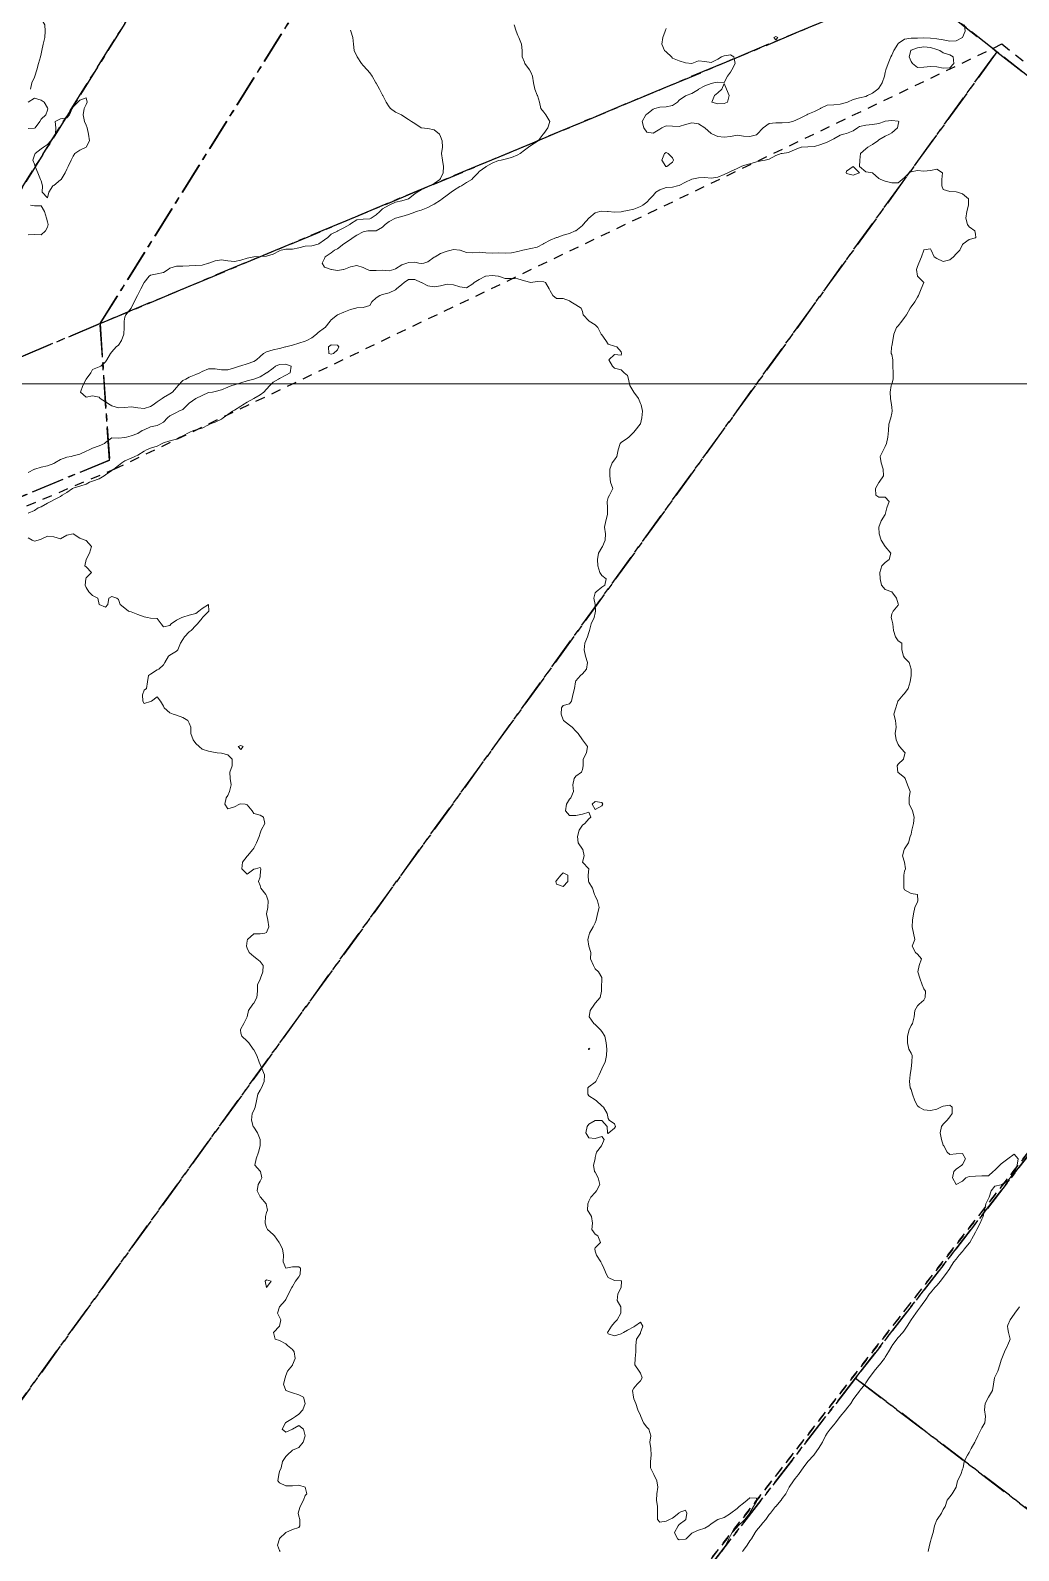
# Model space of a CAD drawing. Header units: centimetres. Extents: x 0 to 642158, y -847 to 649707.
# Drawn here: x 616067.4 to 616144.1, y 621096.8 to 621214.8 of the extents above; entities that cross this region are included whole.
import ezdxf

# ---------------------------------------------------------------- set-up
doc = ezdxf.new("R2010")
doc.units = ezdxf.units.CM
doc.header["$MEASUREMENT"] = 0
doc.linetypes.add('CENTERX2', pattern=[4, 2.5, -0.5, 0.5, -0.5])
doc.linetypes.add('JIS_02_0.7', pattern=[1.35, 0.75, -0.6])
for name, color, linetype, lineweight in [('MEV_grille', 254, 'Continuous', 9), ('WAL_parcellaire agricole', 7, 'JIS_02_0.7', 25), ('WAL_topographie 0.5', 253, 'Continuous', 20)]:
    doc.layers.add(name, color=color, linetype=linetype, lineweight=lineweight)
doc.layers.add('SPW_parcellaire cadastral', color=7, linetype='CENTERX2', lineweight=25, true_color=0xff0542)

# ---------------------------------------------------------------- blocks, each defined once
blk = doc.blocks.new('*U114')
at = {"layer": 'MEV_grille', "transparency": 33554687}
blk.add_lwpolyline([(-1338.46, 0), (1338.46, 0)], dxfattribs=at)
blk = doc.blocks.new('*U115')
at = {"layer": 'MEV_grille', "color": 0, "linetype": 'ByBlock', "lineweight": -2, "transparency": 16777216}
blk.add_blockref('*U114', (0, -1200), dxfattribs=at)

msp = doc.modelspace()

# ---------------------------------------------------------------- linework, layer by layer
at = {"layer": 'SPW_parcellaire cadastral'}
for points in [[(616213.59, 621253.32), (616201.22, 621237.36), (616206.42, 621233.46), (616204.71, 621231.18), (616202.58, 621228.34), (616203.87, 621227.37), (616206.4, 621225.48), (616194.3, 621209.55), (616191.31, 621211.82), (616173.26, 621188.99), (616142.41, 621213.16), (616135.77, 621218.36), (616138.33, 621219.48), (616150.54, 621224.86), (616181.45, 621238.49), (616183.32, 621239.28), (616198.96, 621262.98), (616213.59, 621253.32)], [(616099.64, 621234.9), (616072.83, 621192.06), (616055.65, 621184.83), (616074.76, 621215.36), (616090.73, 621240.86), (616091.55, 621240.36), (616099.64, 621234.9)], [(616041.69, 621237.44), (616074.76, 621215.36), (616055.65, 621184.83), (616021.89, 621207.19), (616041.69, 621237.44)], [(616135.77, 621218.36), (616072.83, 621192.06), (616099.64, 621234.9)], [(616035.5, 621166.11), (616047.35, 621170.86), (616052.89, 621172.89), (616073.56, 621181.47), (616072.83, 621192.06), (616135.77, 621218.36), (616142.41, 621213.16), (616060.99, 621100.59), (615994.47, 621148.69), (616035.5, 621166.11)], [(616173.26, 621188.99), (616185.26, 621179.66), (616179.7, 621172.24), (616170.48, 621160.22), (616164.05, 621152.12), (616157.91, 621144.33), (616131.44, 621110.21), (616071.3, 621032.52), (616031.54, 621061.05), (616060.99, 621100.59), (616142.41, 621213.16), (616173.26, 621188.99)], [(616052.89, 621172.89), (616043.8, 621178.83), (616055.65, 621184.83), (616072.83, 621192.06), (616073.56, 621181.47), (616052.89, 621172.89)], [(616131.44, 621110.21), (616157.91, 621144.33), (616228.71, 621089.19), (616203.86, 621055.11), (616131.44, 621110.21)], [(616031.54, 621061.05), (616071.3, 621032.52), (616131.44, 621110.21), (616203.86, 621055.11), (616144.73, 620974.53), (616080.2, 620885.53), (616077.16, 620887.87), (616061.83, 620900.38), (616015.82, 620937.44), (615969, 620975.45), (615975.67, 621007.18), (615976.31, 621011.06), (615979.34, 621025.79), (615982.81, 621040.63), (615983.01, 621041.57), (615985.55, 621053.65), (615985.91, 621055.31), (615989.28, 621069.96), (615990.63, 621076.48), (615992.09, 621082.87), (615993.25, 621088.61), (615997.42, 621085.79), (616031.54, 621061.05)]]:
    msp.add_lwpolyline(points, dxfattribs=at)
at = {"layer": 'WAL_parcellaire agricole'}
for points in [[(616185.18, 621179.79), (616158.05, 621144.69), (616071.36, 621033.53), (615996.86, 621085.77), (616011.19, 621105.69), (615971.52, 621133.77), (615978.81, 621140.74), (616073.97, 621180.78), (616142.8, 621213.76), (616185.18, 621179.79)], [(615993.69, 621087.77), (615996.86, 621085.77), (616071.36, 621033.53), (616158.05, 621144.69), (616223.15, 621092.3), (616150.53, 620998.96), (616089.78, 620911.09), (616081.78, 620901.78), (616076.08, 620902.28), (616069.98, 620895.38), (615970.47, 620972.87), (615993.69, 621087.77)]]:
    msp.add_lwpolyline(points, dxfattribs=at)
at = {"layer": 'WAL_topographie 0.5'}
for points in [[(616067.25, 621218.01), (616067.75, 621217.79), (616067.8, 621217.75), (616067.97, 621217.25), (616067.99, 621216.75), (616068.03, 621216.25), (616068.23, 621215.75), (616068.25, 621215.7), (616068.54, 621215.25), (616068.58, 621214.75), (616068.55, 621214.25), (616068.41, 621213.75), (616068.3, 621213.25), (616068.25, 621213), (616068.2, 621212.75), (616068.06, 621212.25), (616067.93, 621211.75), (616067.77, 621211.25), (616067.75, 621211.18), (616067.54, 621210.75), (616067.42, 621210.25)], [(616092.25, 621214.84), (616092.29, 621214.75), (616092.43, 621214.25), (616092.49, 621213.75), (616092.54, 621213.25), (616092.75, 621212.81), (616092.77, 621212.75), (616093.1, 621212.25), (616093.25, 621212.09), (616093.56, 621211.75), (616093.75, 621211.53), (616093.95, 621211.25), (616094.23, 621210.75), (616094.25, 621210.72), (616094.52, 621210.25), (616094.75, 621209.78), (616094.76, 621209.75), (616095.02, 621209.25), (616095.25, 621208.88), (616095.35, 621208.75), (616095.75, 621208.46), (616096.22, 621208.25), (616096.25, 621208.23), (616096.75, 621207.9), (616097, 621207.75), (616097.25, 621207.59), (616097.75, 621207.25), (616097.75, 621207.25), (616098.25, 621207.2), (616098.75, 621207.09), (616099.16, 621206.75), (616099.25, 621206.59), (616099.38, 621206.25), (616099.39, 621205.75), (616099.33, 621205.25), (616099.39, 621204.75), (616099.48, 621204.25), (616099.46, 621203.75), (616099.25, 621203.33), (616099.18, 621203.25), (616098.75, 621202.94), (616098.38, 621202.75), (616098.25, 621202.69), (616097.75, 621202.45), (616097.43, 621202.25), (616097.25, 621202.14), (616096.76, 621201.75), (616096.75, 621201.74), (616096.25, 621201.59), (616095.75, 621201.47), (616095.25, 621201.25), (616095.25, 621201.25), (616094.75, 621200.96), (616094.54, 621200.75), (616094.25, 621200.51), (616093.87, 621200.25), (616093.75, 621200.2), (616093.25, 621200.16), (616092.75, 621200.11), (616092.25, 621199.79), (616092.21, 621199.75), (616091.75, 621199.48), (616091.28, 621199.25), (616091.25, 621199.23), (616090.75, 621198.99), (616090.49, 621198.75), (616090.25, 621198.55), (616089.8, 621198.25), (616089.75, 621198.22), (616089.25, 621198.1), (616088.75, 621198.08), (616088.25, 621197.95), (616087.75, 621197.83), (616087.25, 621197.83), (616086.88, 621197.75), (616086.75, 621197.71), (616086.25, 621197.46), (616085.75, 621197.3), (616085.25, 621197.26), (616084.75, 621197.25), (616084.75, 621197.25), (616084.25, 621197.14), (616083.75, 621196.98), (616083.25, 621196.88), (616082.75, 621196.92), (616082.25, 621197.02), (616081.75, 621196.94), (616081.28, 621196.75), (616081.25, 621196.74), (616080.75, 621196.59), (616080.25, 621196.56), (616079.75, 621196.53), (616079.25, 621196.52), (616078.75, 621196.51), (616078.25, 621196.37), (616078.11, 621196.25), (616077.75, 621196.03), (616077.25, 621195.92), (616076.75, 621195.82), (616076.64, 621195.75), (616076.25, 621195.25), (616076.25, 621195.25), (616076, 621194.75), (616075.75, 621194.29), (616075.73, 621194.25), (616075.47, 621193.75), (616075.25, 621193.25), (616075.25, 621193.25), (616074.82, 621192.75), (616074.75, 621192.57), (616074.69, 621192.25), (616074.7, 621191.75), (616074.67, 621191.25), (616074.49, 621190.75), (616074.25, 621190.39), (616074.09, 621190.25), (616073.75, 621189.88), (616073.63, 621189.75), (616073.35, 621189.25), (616073.25, 621189.1), (616072.88, 621188.75), (616072.75, 621188.7), (616072.25, 621188.49), (616072.11, 621188.25), (616071.76, 621187.75), (616071.75, 621187.74), (616071.5, 621187.25), (616071.3, 621186.75), (616071.75, 621186.34), (616072.25, 621186.44), (616072.75, 621186.35), (616072.83, 621186.25), (616073.25, 621185.99), (616073.62, 621185.75), (616073.75, 621185.68), (616074.25, 621185.52), (616074.75, 621185.54), (616075.25, 621185.6), (616075.75, 621185.51), (616076.25, 621185.48), (616076.75, 621185.62), (616076.95, 621185.75), (616077.25, 621185.98), (616077.64, 621186.25), (616077.75, 621186.32), (616078.25, 621186.61), (616078.44, 621186.75), (616078.75, 621187.09), (616078.9, 621187.25), (616079.25, 621187.65), (616079.49, 621187.75), (616079.75, 621187.9), (616080.25, 621188.11), (616080.56, 621188.25), (616080.75, 621188.34), (616081.25, 621188.54), (616081.75, 621188.55), (616082.25, 621188.47), (616082.75, 621188.48), (616083.25, 621188.62), (616083.64, 621188.75), (616083.75, 621188.79), (616084.25, 621188.93), (616084.75, 621189.12), (616084.97, 621189.25), (616085.25, 621189.51), (616085.52, 621189.75), (616085.75, 621189.88), (616086.25, 621190.02), (616086.75, 621190.13), (616087.22, 621190.25), (616087.25, 621190.26), (616087.75, 621190.39), (616088.25, 621190.54), (616088.75, 621190.69), (616088.88, 621190.75), (616089.25, 621190.95), (616089.61, 621191.25), (616089.75, 621191.36), (616090.25, 621191.72), (616090.29, 621191.75), (616090.68, 621192.25), (616090.75, 621192.34), (616091.25, 621192.75), (616091.26, 621192.75), (616091.75, 621192.94), (616092.25, 621193.15), (616092.66, 621193.25), (616092.75, 621193.28), (616093.25, 621193.3), (616093.75, 621193.46), (616093.91, 621193.75), (616094.25, 621194.06), (616094.53, 621194.25), (616094.75, 621194.31), (616095.25, 621194.45), (616095.75, 621194.68), (616095.83, 621194.75), (616096.25, 621195.09), (616096.42, 621195.25), (616096.75, 621195.47), (616097.25, 621195.47), (616097.75, 621195.26), (616097.77, 621195.25), (616098.25, 621194.99), (616098.75, 621194.92), (616099.25, 621194.99), (616099.75, 621195.12), (616100.25, 621195.08), (616100.75, 621194.9), (616101.25, 621194.83), (616101.75, 621195.15), (616101.86, 621195.25), (616102.25, 621195.48), (616102.74, 621195.75), (616102.75, 621195.75), (616103.25, 621195.79), (616103.71, 621195.75), (616103.75, 621195.74), (616104.25, 621195.57), (616104.75, 621195.56), (616105.25, 621195.54), (616105.75, 621195.38), (616106.25, 621195.25), (616106.75, 621195.32), (616107.25, 621195.31), (616107.39, 621195.25), (616107.67, 621194.75), (616107.75, 621194.6), (616107.96, 621194.25), (616108.25, 621194), (616108.75, 621194.01), (616109.25, 621193.83), (616109.35, 621193.75), (616109.75, 621193.51), (616110.16, 621193.25), (616110.25, 621193), (616110.3, 621192.75), (616110.75, 621192.27), (616110.78, 621192.25), (616111.25, 621191.97), (616111.45, 621191.75), (616111.71, 621191.25), (616111.75, 621191.18), (616112.08, 621190.75), (616112.25, 621190.45), (616112.75, 621190.32), (616112.92, 621190.25), (616113.25, 621189.88), (616113.29, 621189.75), (616113.25, 621189.62), (616112.75, 621189.65), (616112.31, 621189.25), (616112.58, 621188.75), (616112.75, 621188.59), (616113.25, 621188.48), (616113.5, 621188.25), (616113.75, 621188.02), (616113.82, 621187.75), (616113.94, 621187.25), (616114.25, 621186.75), (616114.25, 621186.75), (616114.59, 621186.25), (616114.75, 621185.85), (616114.8, 621185.75), (616114.92, 621185.25), (616114.86, 621184.75), (616114.75, 621184.29), (616114.73, 621184.25), (616114.34, 621183.75), (616114.25, 621183.64), (616113.85, 621183.25), (616113.75, 621183.18), (616113.25, 621182.83), (616113.18, 621182.75), (616113.02, 621182.25), (616112.91, 621181.75), (616112.75, 621181.48), (616112.57, 621181.25), (616112.39, 621180.75), (616112.38, 621180.25), (616112.44, 621179.75), (616112.62, 621179.25), (616112.34, 621178.75), (616112.25, 621178.57), (616112.17, 621178.25), (616112.19, 621177.75), (616112.19, 621177.25), (616112.08, 621176.75), (616111.96, 621176.25), (616112.04, 621175.75), (616112.02, 621175.25), (616111.8, 621174.75), (616111.75, 621174.67), (616111.51, 621174.25), (616111.43, 621173.75), (616111.45, 621173.25), (616111.61, 621172.75), (616111.75, 621172.52), (616112.1, 621172.25), (616112, 621171.75), (616111.75, 621171.6), (616111.31, 621171.25), (616111.25, 621171.17), (616111.13, 621170.75), (616111.25, 621170.25), (616111.25, 621170.25), (616111.27, 621169.75), (616111.25, 621169.62), (616111.17, 621169.25), (616110.92, 621168.75), (616110.81, 621168.25), (616110.75, 621168.08), (616110.64, 621167.75), (616110.44, 621167.25), (616110.4, 621166.75), (616110.5, 621166.25), (616110.64, 621165.75), (616110.56, 621165.25), (616110.25, 621164.89), (616110.1, 621164.75), (616109.75, 621164.34), (616109.71, 621164.25), (616109.64, 621163.75), (616109.52, 621163.25), (616109.4, 621162.75), (616109.25, 621162.54), (616108.75, 621162.42), (616108.63, 621162.25), (616108.59, 621161.75), (616108.75, 621161.3), (616108.78, 621161.25), (616109.25, 621160.89), (616109.45, 621160.75), (616109.75, 621160.43), (616109.91, 621160.25), (616110.25, 621159.75), (616110.25, 621159.75), (616110.64, 621159.25), (616110.58, 621158.75), (616110.32, 621158.25), (616110.31, 621157.75), (616110.25, 621157.45), (616110.17, 621157.25), (616109.75, 621156.94), (616109.6, 621156.75), (616109.5, 621156.25), (616109.55, 621155.75), (616109.34, 621155.25), (616109.25, 621155.14), (616109.01, 621154.75), (616108.94, 621154.25), (616109.25, 621153.87), (616109.75, 621153.87), (616110.25, 621153.99), (616110.75, 621154.15), (616110.9, 621153.75), (616110.75, 621153.62), (616110.44, 621153.25), (616110.25, 621153.13), (616109.99, 621152.75), (616109.87, 621152.25), (616109.93, 621151.75), (616110.25, 621151.27), (616110.29, 621151.25), (616110.4, 621150.75), (616110.25, 621150.25), (616110.75, 621149.75), (616110.75, 621149.75), (616110.75, 621149.75), (616110.69, 621149.25), (616110.73, 621148.75), (616110.75, 621148.71), (616111.03, 621148.25), (616111.2, 621147.75), (616111.25, 621147.65), (616111.42, 621147.25), (616111.54, 621146.75), (616111.42, 621146.25), (616111.32, 621145.75), (616111.25, 621145.54), (616111.09, 621145.25), (616110.79, 621144.75), (616110.75, 621144.55), (616110.67, 621144.25), (616110.75, 621143.75), (616110.75, 621143.75), (616110.9, 621143.25), (616110.88, 621142.75), (616111.11, 621142.25), (616111.25, 621141.99), (616111.51, 621141.75), (616111.75, 621141.31), (616111.77, 621141.25), (616111.75, 621141), (616111.73, 621140.75), (616111.73, 621140.25), (616111.63, 621139.75), (616111.25, 621139.31), (616111.2, 621139.25), (616110.84, 621138.75), (616110.77, 621138.25), (616111.14, 621137.75), (616111.25, 621137.66), (616111.66, 621137.25), (616111.75, 621137.13), (616112, 621136.75), (616112.09, 621136.25), (616112.14, 621135.75), (616112.12, 621135.25), (616112.02, 621134.75), (616111.77, 621134.25), (616111.75, 621134.22), (616111.56, 621133.75), (616111.29, 621133.25), (616111.25, 621133.19), (616110.75, 621132.83), (616110.68, 621132.75), (616110.67, 621132.25), (616110.75, 621132.12), (616111.25, 621131.82), (616111.34, 621131.75), (616111.75, 621131.36), (616111.89, 621131.25), (616112.16, 621130.75), (616112.25, 621130.38), (616112.32, 621130.25), (616112.75, 621129.95), (616112.81, 621129.75), (616112.75, 621129.61), (616112.3, 621129.25), (616112.25, 621129.21), (616112.2, 621129.25), (616112.18, 621129.75), (616111.75, 621130.22), (616111.25, 621130.21), (616110.75, 621129.93), (616110.63, 621129.75), (616110.52, 621129.25), (616110.75, 621128.86), (616111.25, 621128.82), (616111.75, 621128.96), (616111.93, 621128.75), (616111.75, 621128.31), (616111.72, 621128.25), (616111.35, 621127.75), (616111.25, 621127.33), (616111.23, 621127.25), (616111.11, 621126.75), (616111.2, 621126.25), (616111.25, 621126.2), (616111.47, 621125.75), (616111.59, 621125.25), (616111.35, 621124.75), (616111.25, 621124.63), (616110.91, 621124.25), (616110.75, 621123.95), (616110.67, 621123.75), (616110.65, 621123.25), (616110.75, 621123.1), (616110.95, 621122.75), (616111.04, 621122.25), (616110.99, 621121.75), (616111.25, 621121.38), (616111.44, 621121.25), (616111.66, 621120.75), (616111.25, 621120.32), (616111.21, 621120.25), (616111.25, 621120.08), (616111.34, 621119.75), (616111.68, 621119.25), (616111.75, 621119.09), (616111.91, 621118.75), (616112.12, 621118.25), (616112.25, 621118.04), (616112.75, 621117.8), (616113.25, 621117.78), (616113.28, 621117.75), (616113.25, 621117.25), (616113.25, 621117.25), (616113.01, 621116.75), (616112.96, 621116.25), (616113.23, 621115.75), (616113.23, 621115.25), (616112.94, 621114.75), (616112.75, 621114.54), (616112.51, 621114.25), (616112.25, 621113.83), (616112.2, 621113.75), (616112.25, 621113.65), (616112.75, 621113.49), (616113.25, 621113.66), (616113.45, 621113.75), (616113.75, 621113.95), (616114.25, 621114.21), (616114.32, 621114.25), (616114.75, 621114.55), (616114.95, 621114.25), (616114.77, 621113.75), (616114.75, 621113.71), (616114.45, 621113.25), (616114.39, 621112.75), (616114.4, 621112.25), (616114.35, 621111.75), (616114.31, 621111.25), (616114.66, 621110.75), (616114.75, 621110.6), (616114.88, 621110.25), (616114.75, 621110.02), (616114.51, 621109.75), (616114.25, 621109.45), (616114.13, 621109.25), (616114.22, 621108.75), (616114.25, 621108.62), (616114.4, 621108.25), (616114.55, 621107.75), (616114.75, 621107.32), (616114.79, 621107.25), (616114.98, 621106.75), (616115.25, 621106.42), (616115.4, 621106.25), (616115.55, 621105.75), (616115.49, 621105.25), (616115.55, 621104.75), (616115.59, 621104.25), (616115.53, 621103.75), (616115.54, 621103.25), (616115.75, 621102.85), (616115.8, 621102.75), (616116.02, 621102.25), (616116.09, 621101.75), (616116.02, 621101.25), (616116, 621100.75), (616116.08, 621100.25), (616116.08, 621099.75), (616116.07, 621099.25), (616116.25, 621099.03), (616116.75, 621099.12), (616117, 621099.25), (616117.25, 621099.34), (616117.73, 621099.75), (616117.75, 621099.78), (616118.25, 621099.97), (616118.36, 621099.75), (616118.28, 621099.25), (616118.25, 621099.21), (616117.75, 621098.85), (616117.69, 621098.75), (616117.39, 621098.25), (616117.62, 621097.75), (616117.75, 621097.68), (616118.25, 621097.71), (616118.29, 621097.75), (616118.75, 621098.18), (616118.85, 621098.25), (616119.25, 621098.41), (616119.75, 621098.58), (616120.06, 621098.75), (616120.25, 621098.9), (616120.75, 621099.25), (616120.75, 621099.25), (616121.25, 621099.4), (616121.75, 621099.72), (616121.77, 621099.75), (616122.25, 621100.11), (616122.42, 621100.25), (616122.75, 621100.51), (616123.03, 621100.75), (616123.25, 621100.93), (616123.75, 621100.91), (616123.79, 621100.75), (616123.75, 621100.65), (616123.52, 621100.25), (616123.25, 621099.76), (616123.24, 621099.75), (616122.84, 621099.25), (616122.75, 621099.13), (616122.34, 621098.75), (616122.25, 621098.66), (616121.86, 621098.25), (616121.75, 621098), (616121.62, 621097.75), (616121.38, 621097.25), (616121.25, 621097.03), (616121.06, 621096.75)], [(616104.95, 621215.25), (616105.12, 621214.75), (616105.25, 621214.43), (616105.32, 621214.25), (616105.52, 621213.75), (616105.58, 621213.25), (616105.58, 621212.75), (616105.75, 621212.34), (616105.78, 621212.25), (616106.15, 621211.75), (616106.25, 621211.58), (616106.39, 621211.25), (616106.46, 621210.75), (616106.57, 621210.25), (616106.75, 621209.79), (616106.77, 621209.75), (616106.92, 621209.25), (616107.03, 621208.75), (616107.25, 621208.47), (616107.41, 621208.25), (616107.73, 621207.75), (616107.56, 621207.25), (616107.25, 621206.82), (616107.21, 621206.75), (616106.82, 621206.25), (616106.75, 621206.19), (616106.25, 621205.87), (616106.08, 621205.75), (616105.75, 621205.53), (616105.42, 621205.25), (616105.25, 621205.16), (616104.75, 621204.96), (616104.25, 621204.83), (616103.94, 621204.75), (616103.75, 621204.71), (616103.25, 621204.52), (616102.79, 621204.25), (616102.75, 621204.23), (616102.25, 621203.85), (616102.16, 621203.75), (616101.75, 621203.34), (616101.67, 621203.25), (616101.25, 621203), (616100.86, 621202.75), (616100.75, 621202.69), (616100.25, 621202.4), (616100.06, 621202.25), (616099.75, 621202.03), (616099.37, 621201.75), (616099.25, 621201.65), (616098.75, 621201.32), (616098.6, 621201.25), (616098.25, 621201.06), (616097.75, 621200.87), (616097.36, 621200.75), (616097.25, 621200.71), (616096.75, 621200.52), (616096.25, 621200.37), (616095.76, 621200.25), (616095.75, 621200.25), (616095.25, 621199.99), (616094.95, 621199.75), (616094.75, 621199.54), (616094.25, 621199.27), (616093.75, 621199.27), (616093.61, 621199.25), (616093.25, 621199.17), (616092.75, 621198.91), (616092.46, 621198.75), (616092.25, 621198.59), (616091.75, 621198.26), (616091.74, 621198.25), (616091.25, 621197.87), (616091.03, 621197.75), (616090.75, 621197.56), (616090.3, 621197.25), (616090.25, 621197.11), (616090.05, 621196.75), (616090.25, 621196.45), (616090.75, 621196.25), (616090.78, 621196.25), (616091.25, 621196.17), (616091.72, 621196.25), (616091.75, 621196.25), (616092.25, 621196.46), (616092.75, 621196.57), (616093.25, 621196.4), (616093.56, 621196.25), (616093.75, 621196.18), (616094.25, 621196.18), (616094.75, 621196.2), (616095.25, 621196.16), (616095.62, 621196.25), (616095.75, 621196.3), (616096.25, 621196.62), (616096.64, 621196.75), (616096.75, 621196.8), (616097.25, 621196.82), (616097.55, 621196.75), (616097.75, 621196.72), (616097.94, 621196.75), (616098.25, 621196.86), (616098.75, 621197.21), (616098.82, 621197.25), (616099.25, 621197.51), (616099.75, 621197.67), (616100.07, 621197.75), (616100.25, 621197.8), (616100.75, 621197.75), (616100.76, 621197.75), (616101.25, 621197.57), (616101.75, 621197.54), (616102.25, 621197.6), (616102.75, 621197.55), (616103.25, 621197.52), (616103.75, 621197.56), (616104.25, 621197.53), (616104.75, 621197.54), (616105.25, 621197.65), (616105.64, 621197.75), (616105.75, 621197.78), (616106.25, 621197.88), (616106.75, 621198), (616107.23, 621198.25), (616107.25, 621198.27), (616107.75, 621198.53), (616108.25, 621198.74), (616108.28, 621198.75), (616108.75, 621198.92), (616109.25, 621199.06), (616109.7, 621199.25), (616109.75, 621199.27), (616110.25, 621199.68), (616110.31, 621199.75), (616110.75, 621200.24), (616110.76, 621200.25), (616111.25, 621200.65), (616111.59, 621200.75), (616111.75, 621200.79), (616112.21, 621200.75), (616112.25, 621200.75), (616112.75, 621200.7), (616113.25, 621200.73), (616113.33, 621200.75), (616113.75, 621200.83), (616114.25, 621200.95), (616114.75, 621201.14), (616114.94, 621201.25), (616115.25, 621201.49), (616115.49, 621201.75), (616115.75, 621202.01), (616115.95, 621202.25), (616116.25, 621202.45), (616116.75, 621202.62), (616117.25, 621202.64), (616117.64, 621202.75), (616117.75, 621202.78), (616118.25, 621203.04), (616118.69, 621203.25), (616118.75, 621203.27), (616119.25, 621203.38), (616119.75, 621203.4), (616120.25, 621203.34), (616120.75, 621203.42), (616121.25, 621203.62), (616121.54, 621203.75), (616121.75, 621203.85), (616122.25, 621204.09), (616122.58, 621204.25), (616122.75, 621204.32), (616123.25, 621204.47), (616123.75, 621204.62), (616124.25, 621204.71), (616124.42, 621204.75), (616124.75, 621204.82), (616125.25, 621205.1), (616125.68, 621205.25), (616125.75, 621205.27), (616126.25, 621205.34), (616126.75, 621205.56), (616127.21, 621205.75), (616127.25, 621205.76), (616127.75, 621205.79), (616128.25, 621205.81), (616128.75, 621205.95), (616129.25, 621206.15), (616129.45, 621206.25), (616129.75, 621206.39), (616130.25, 621206.67), (616130.51, 621206.75), (616130.75, 621206.8), (616131.25, 621207.01), (616131.58, 621207.25), (616131.75, 621207.35), (616132.25, 621207.47), (616132.75, 621207.5), (616133.25, 621207.59), (616133.68, 621207.75), (616133.75, 621207.77), (616134.25, 621207.81), (616134.75, 621207.77), (616134.8, 621207.75), (616134.75, 621207.5), (616134.69, 621207.25), (616134.25, 621206.86), (616134.07, 621206.75), (616133.75, 621206.6), (616133.25, 621206.32), (616133.16, 621206.25), (616132.75, 621205.95), (616132.4, 621205.75), (616132.25, 621205.61), (616131.82, 621205.25), (616131.78, 621204.75), (616131.75, 621204.25), (616132.25, 621203.83), (616132.75, 621203.75), (616132.75, 621203.75), (616133.25, 621203.33), (616133.4, 621203.25), (616133.75, 621203.1), (616134.25, 621202.98), (616134.75, 621202.98), (616135.07, 621203.25), (616135.25, 621203.4), (616135.61, 621203.75), (616135.75, 621203.84), (616136.25, 621203.94), (616136.75, 621203.89), (616137.25, 621203.94), (616137.75, 621204.05), (616138.18, 621203.75), (616138.13, 621203.25), (616138.14, 621202.75), (616138.25, 621202.46), (616138.75, 621202.3), (616139.25, 621202.28), (616139.36, 621202.25), (616139.75, 621202.13), (616140.21, 621201.75), (616140.21, 621201.25), (616140.07, 621200.75), (616139.99, 621200.25), (616140.12, 621199.75), (616140.25, 621199.57), (616140.7, 621199.25), (616140.75, 621199), (616140.77, 621198.75), (616140.75, 621198.72), (616140.25, 621198.59), (616139.79, 621198.25), (616139.75, 621198.2), (616139.53, 621197.75), (616139.25, 621197.48), (616139.05, 621197.25), (616138.75, 621197), (616138.25, 621196.88), (616137.75, 621197.11), (616137.54, 621197.25), (616137.32, 621197.75), (616137.25, 621197.85), (616136.75, 621197.79), (616136.73, 621197.75), (616136.56, 621197.25), (616136.34, 621196.75), (616136.25, 621196.5), (616136.16, 621196.25), (616136.25, 621195.75), (616136.25, 621195.75), (616136.75, 621195.25), (616136.75, 621195.25), (616136.75, 621195.25), (616136.54, 621194.75), (616136.33, 621194.25), (616136.25, 621194.12), (616136.03, 621193.75), (616135.75, 621193.37), (616135.68, 621193.25), (616135.39, 621192.75), (616135.25, 621192.52), (616135.04, 621192.25), (616134.75, 621191.88), (616134.63, 621191.75), (616134.41, 621191.25), (616134.34, 621190.75), (616134.25, 621190.31), (616134.23, 621190.25), (616134.21, 621189.75), (616134.25, 621189.65), (616134.33, 621189.25), (616134.33, 621188.75), (616134.37, 621188.25), (616134.35, 621187.75), (616134.25, 621187.36), (616134.21, 621187.25), (616134.12, 621186.75), (616134.16, 621186.25), (616134.23, 621185.75), (616134.25, 621185.58), (616134.27, 621185.25), (616134.25, 621185.11), (616134.17, 621184.75), (616134.03, 621184.25), (616134, 621183.75), (616133.95, 621183.25), (616133.84, 621182.75), (616133.75, 621182.52), (616133.62, 621182.25), (616133.34, 621181.75), (616133.44, 621181.25), (616133.58, 621180.75), (616133.62, 621180.25), (616133.28, 621179.75), (616133.25, 621179.72), (616132.99, 621179.25), (616133.02, 621178.75), (616133.25, 621178.58), (616133.75, 621178.6), (616134.04, 621178.25), (616133.87, 621177.75), (616133.75, 621177.25), (616133.75, 621177.25), (616133.42, 621176.75), (616133.25, 621176.25), (616133.28, 621175.75), (616133.44, 621175.25), (616133.75, 621174.75), (616133.75, 621174.75), (616134.17, 621174.25), (616134.06, 621173.75), (616133.75, 621173.53), (616133.47, 621173.25), (616133.33, 621172.75), (616133.34, 621172.25), (616133.45, 621171.75), (616133.75, 621171.41), (616134.25, 621171.25), (616134.25, 621171.25), (616134.61, 621170.75), (616134.75, 621170.31), (616134.77, 621170.25), (616134.75, 621170.21), (616134.37, 621169.75), (616134.25, 621169.53), (616134.2, 621169.25), (616134.25, 621169.08), (616134.33, 621168.75), (616134.39, 621168.25), (616134.53, 621167.75), (616134.75, 621167.44), (616135.03, 621167.25), (616135.02, 621166.75), (616135.17, 621166.25), (616135.25, 621166.12), (616135.59, 621165.75), (616135.75, 621165.25), (616135.75, 621165.25), (616135.75, 621164.75), (616135.75, 621164.75), (616135.69, 621164.25), (616135.52, 621163.75), (616135.25, 621163.35), (616135.13, 621163.25), (616134.75, 621162.78), (616134.73, 621162.75), (616134.57, 621162.25), (616134.41, 621161.75), (616134.53, 621161.25), (616134.59, 621160.75), (616134.51, 621160.25), (616134.58, 621159.75), (616134.75, 621159.4), (616134.85, 621159.25), (616135.25, 621158.79), (616135.28, 621158.75), (616135.25, 621158.58), (616135.17, 621158.25), (616134.75, 621157.87), (616134.67, 621157.75), (616134.72, 621157.25), (616134.75, 621157.22), (616135.25, 621156.83), (616135.28, 621156.75), (616135.47, 621156.25), (616135.67, 621155.75), (616135.6, 621155.25), (616135.61, 621154.75), (616135.75, 621154.48), (616135.86, 621154.25), (616135.99, 621153.75), (616135.95, 621153.25), (616135.82, 621152.75), (616135.75, 621152.44), (616135.68, 621152.25), (616135.56, 621151.75), (616135.25, 621151.3), (616135.22, 621151.25), (616135.09, 621150.75), (616135.25, 621150.25), (616135.25, 621150.25), (616135.31, 621149.75), (616135.25, 621149.55), (616135.2, 621149.25), (616135.19, 621148.75), (616135.2, 621148.25), (616135.25, 621148.11), (616135.75, 621147.83), (616136.25, 621147.75), (616136.25, 621147.75), (616136.28, 621147.25), (616136.25, 621147.18), (616136.05, 621146.75), (616135.93, 621146.25), (616135.87, 621145.75), (616135.83, 621145.25), (616135.95, 621144.75), (616136.03, 621144.25), (616135.83, 621143.75), (616136.08, 621143.25), (616136.25, 621143.12), (616136.55, 621142.75), (616136.38, 621142.25), (616136.27, 621141.75), (616136.43, 621141.25), (616136.61, 621140.75), (616136.75, 621140.44), (616136.86, 621140.25), (616136.85, 621139.75), (616136.75, 621139.56), (616136.37, 621139.25), (616136.25, 621139.1), (616136.03, 621138.75), (616136, 621138.25), (616135.85, 621137.75), (616135.75, 621137.59), (616135.59, 621137.25), (616135.48, 621136.75), (616135.46, 621136.25), (616135.57, 621135.75), (616135.75, 621135.45), (616135.83, 621135.25), (616135.8, 621134.75), (616135.75, 621134.25), (616135.75, 621134.25), (616135.69, 621133.75), (616135.62, 621133.25), (616135.69, 621132.75), (616135.75, 621132.61), (616135.87, 621132.25), (616136.04, 621131.75), (616136.25, 621131.35), (616136.38, 621131.25), (616136.75, 621131.05), (616137.25, 621130.98), (616137.75, 621131.08), (616138.07, 621131.25), (616138.25, 621131.33), (616138.75, 621131.39), (616138.94, 621131.25), (616138.94, 621130.75), (616138.75, 621130.5), (616138.55, 621130.25), (616138.25, 621129.92), (616138.12, 621129.75), (616138.01, 621129.25), (616138.12, 621128.75), (616138.25, 621128.31), (616138.28, 621128.25), (616138.54, 621127.75), (616138.75, 621127.57), (616139.25, 621127.62), (616139.75, 621127.65), (616139.96, 621127.25), (616139.75, 621126.81), (616139.69, 621126.75), (616139.25, 621126.44), (616139.06, 621126.25), (616138.96, 621125.75), (616139.25, 621125.25), (616139.75, 621125.5), (616140, 621125.75), (616140.25, 621125.86), (616140.75, 621125.89), (616141.25, 621125.91), (616141.75, 621125.91), (616142.13, 621126.25), (616142.25, 621126.36), (616142.64, 621126.75), (616142.75, 621126.85), (616143.25, 621127.25), (616143.25, 621127.25), (616143.75, 621127.61), (616144.06, 621127.25), (616143.98, 621126.75), (616143.79, 621126.25), (616143.75, 621126.19), (616143.43, 621125.75), (616143.25, 621125.54), (616142.8, 621125.25), (616142.75, 621125.21), (616142.25, 621125.12), (616141.96, 621124.75), (616141.8, 621124.25), (616141.75, 621124.16), (616141.55, 621123.75), (616141.44, 621123.25), (616141.33, 621122.75), (616141.25, 621122.55), (616141.12, 621122.25), (616140.86, 621121.75), (616140.75, 621121.55), (616140.58, 621121.25), (616140.3, 621120.75), (616140.25, 621120.68), (616139.9, 621120.25), (616139.75, 621120.04), (616139.48, 621119.75), (616139.25, 621119.46), (616139.06, 621119.25), (616138.76, 621118.75), (616138.75, 621118.73), (616138.41, 621118.25), (616138.25, 621118.02), (616138.03, 621117.75), (616137.75, 621117.41), (616137.6, 621117.25), (616137.25, 621116.83), (616137.18, 621116.75), (616136.83, 621116.25), (616136.75, 621116.12), (616136.47, 621115.75), (616136.25, 621115.44), (616136.11, 621115.25), (616135.75, 621114.75), (616135.75, 621114.75), (616135.44, 621114.25), (616135.25, 621113.95), (616135.1, 621113.75), (616134.75, 621113.36), (616134.65, 621113.25), (616134.28, 621112.75), (616134.25, 621112.7), (616133.99, 621112.25), (616133.75, 621111.85), (616133.69, 621111.75), (616133.29, 621111.25), (616133.25, 621111.2), (616132.89, 621110.75), (616132.75, 621110.57), (616132.51, 621110.25), (616132.25, 621109.86), (616132.18, 621109.75), (616131.78, 621109.25), (616131.75, 621109.21), (616131.39, 621108.75), (616131.25, 621108.55), (616131.07, 621108.25), (616130.75, 621107.84), (616130.68, 621107.75), (616130.25, 621107.25), (616130.25, 621107.24), (616129.88, 621106.75), (616129.75, 621106.59), (616129.48, 621106.25), (616129.25, 621105.94), (616129.12, 621105.75), (616128.88, 621105.25), (616128.75, 621105.05), (616128.58, 621104.75), (616128.25, 621104.31), (616128.2, 621104.25), (616127.75, 621103.75), (616127.75, 621103.75), (616127.39, 621103.25), (616127.25, 621103.07), (616127.02, 621102.75), (616126.75, 621102.43), (616126.62, 621102.25), (616126.3, 621101.75), (616126.25, 621101.66), (616126.03, 621101.25), (616125.75, 621100.87), (616125.66, 621100.75), (616125.25, 621100.26), (616125.24, 621100.25), (616124.85, 621099.75), (616124.75, 621099.64), (616124.47, 621099.25), (616124.25, 621098.98), (616124.07, 621098.75), (616123.75, 621098.38), (616123.66, 621098.25), (616123.36, 621097.75), (616123.25, 621097.59), (616123.04, 621097.25), (616122.75, 621096.87), (616122.68, 621096.75)], [(616116.75, 621214.95), (616116.66, 621214.75), (616116.48, 621214.25), (616116.4, 621213.75), (616116.63, 621213.25), (616116.75, 621213.14), (616117.17, 621212.75), (616117.25, 621212.66), (616117.75, 621212.44), (616118.25, 621212.29), (616118.75, 621212.25), (616119.25, 621212.45), (616119.75, 621212.4), (616120.25, 621212.33), (616120.75, 621212.57), (616121.03, 621212.75), (616121.25, 621212.84), (616121.75, 621212.92), (616121.99, 621212.75), (616122.1, 621212.25), (616121.84, 621211.75), (616121.75, 621211.56), (616121.52, 621211.25), (616121.25, 621210.77), (616120.75, 621210.8), (616120.44, 621210.75), (616120.25, 621210.7), (616119.75, 621210.5), (616119.27, 621210.25), (616119.25, 621210.23), (616118.75, 621209.92), (616118.3, 621209.75), (616118.25, 621209.74), (616117.75, 621209.39), (616117.62, 621209.25), (616117.25, 621208.98), (616116.75, 621208.88), (616116.25, 621208.86), (616115.87, 621208.75), (616115.75, 621208.7), (616115.25, 621208.31), (616115.17, 621208.25), (616114.88, 621207.75), (616115.02, 621207.25), (616115.25, 621206.92), (616115.75, 621206.85), (616116.25, 621207.16), (616116.4, 621207.25), (616116.75, 621207.41), (616117.25, 621207.39), (616117.75, 621207.35), (616118.25, 621207.51), (616118.75, 621207.65), (616119.25, 621207.56), (616119.74, 621207.25), (616119.75, 621207.24), (616120.25, 621206.81), (616120.34, 621206.75), (616120.75, 621206.57), (616121.25, 621206.53), (616121.75, 621206.58), (616122.25, 621206.67), (616122.75, 621206.61), (616123.25, 621206.58), (616123.75, 621206.72), (616123.81, 621206.75), (616124.25, 621207.22), (616124.28, 621207.25), (616124.75, 621207.58), (616125.25, 621207.65), (616125.75, 621207.63), (616126.25, 621207.66), (616126.54, 621207.75), (616126.75, 621207.81), (616127.25, 621208.06), (616127.65, 621208.25), (616127.75, 621208.3), (616128.25, 621208.53), (616128.71, 621208.75), (616128.75, 621208.78), (616129.25, 621209), (616129.75, 621209.04), (616130.25, 621209.09), (616130.75, 621209.23), (616130.81, 621209.25), (616131.25, 621209.44), (616131.75, 621209.57), (616132.25, 621209.69), (616132.38, 621209.75), (616132.75, 621209.93), (616133.17, 621210.25), (616133.25, 621210.34), (616133.5, 621210.75), (616133.68, 621211.25), (616133.75, 621211.54), (616133.8, 621211.75), (616133.96, 621212.25), (616134.18, 621212.75), (616134.25, 621212.89), (616134.4, 621213.25), (616134.71, 621213.75), (616134.75, 621213.8), (616135.25, 621214.13), (616135.75, 621214.2), (616136.25, 621214.21), (616136.75, 621214.23), (616137.25, 621214.22), (616137.75, 621214.17), (616138.25, 621214.07), (616138.75, 621213.99), (616139.25, 621214.01), (616139.73, 621214.25), (616139.75, 621214.27), (616139.94, 621214.75), (616139.9, 621215.25)], [(616125.4, 621214.25), (616125.25, 621214.08), (616125.09, 621214.25), (616125.25, 621214.34), (616125.4, 621214.25)], [(616139.07, 621212.25), (616138.75, 621211.91), (616138.25, 621211.89), (616137.75, 621211.98), (616137.25, 621212.02), (616136.75, 621211.97), (616136.25, 621211.93), (616135.87, 621212.25), (616135.75, 621212.4), (616135.61, 621212.75), (616135.72, 621213.25), (616135.75, 621213.27), (616136.25, 621213.46), (616136.75, 621213.53), (616137.25, 621213.49), (616137.75, 621213.33), (616137.97, 621213.25), (616138.25, 621213.08), (616138.75, 621212.91), (616139.02, 621212.75), (616139.07, 621212.25)], [(616121.52, 621209.25), (616121.25, 621209.14), (616120.75, 621209.11), (616120.3, 621209.25), (616120.5, 621209.75), (616120.75, 621209.97), (616121.08, 621210.25), (616121.25, 621210.69), (616121.42, 621210.25), (616121.63, 621209.75), (616121.52, 621209.25)], [(616067.25, 621209.25), (616067.75, 621209.55), (616068.25, 621209.39), (616068.48, 621209.25), (616068.75, 621208.81), (616068.77, 621208.75), (616068.75, 621208.62), (616068.63, 621208.25), (616068.25, 621207.92), (616068.16, 621207.75), (616067.79, 621207.25), (616067.75, 621207.22), (616067.25, 621207.19)], [(616068.86, 621202.25), (616068.75, 621201.81), (616068.35, 621202.25), (616068.36, 621202.75), (616068.25, 621203.15), (616068.22, 621203.25), (616068, 621203.75), (616067.79, 621204.25), (616067.75, 621204.42), (616067.62, 621204.75), (616067.75, 621205.12), (616067.79, 621205.25), (616068.25, 621205.61), (616068.45, 621205.75), (616068.75, 621205.97), (616069.01, 621206.25), (616069.25, 621206.57), (616069.36, 621206.75), (616069.39, 621207.25), (616069.34, 621207.75), (616069.75, 621207.94), (616070.25, 621208.03), (616070.45, 621208.25), (616070.66, 621208.75), (616070.75, 621208.89), (616071.1, 621209.25), (616071.25, 621209.41), (616071.75, 621209.58), (616071.83, 621209.25), (616071.75, 621209.07), (616071.6, 621208.75), (616071.52, 621208.25), (616071.63, 621207.75), (616071.75, 621207.47), (616071.82, 621207.25), (616071.94, 621206.75), (616072, 621206.25), (616071.75, 621205.75), (616071.75, 621205.75), (616071.25, 621205.53), (616070.87, 621205.25), (616070.75, 621205.05), (616070.59, 621204.75), (616070.35, 621204.25), (616070.25, 621204.04), (616070.13, 621203.75), (616069.8, 621203.25), (616069.75, 621203.21), (616069.25, 621202.78), (616069.17, 621202.75), (616068.86, 621202.25)], [(616116.75, 621204.24), (616116.8, 621204.25), (616117.25, 621204.58), (616117.33, 621204.75), (616117.25, 621204.92), (616116.91, 621205.25), (616116.75, 621205.35), (616116.62, 621205.25), (616116.41, 621204.75), (616116.72, 621204.25), (616116.75, 621204.24)], [(616131.25, 621203.58), (616131.75, 621203.75), (616131.25, 621204.25), (616130.75, 621203.88), (616130.72, 621203.75), (616130.75, 621203.7), (616131.25, 621203.58)], [(616067.42, 621201.25), (616067.75, 621201.19), (616068.25, 621201.21), (616068.53, 621200.75), (616068.68, 621200.25), (616068.75, 621199.96), (616068.8, 621199.75), (616068.75, 621199.55), (616068.6, 621199.25), (616068.25, 621198.94), (616067.75, 621198.98), (616067.25, 621198.96)], [(616090.94, 621189.75), (616090.75, 621189.68), (616090.58, 621189.75), (616090.56, 621190.25), (616090.75, 621190.4), (616091.25, 621190.38), (616091.35, 621190.25), (616091.25, 621190.02), (616090.94, 621189.75)], [(616067.25, 621180.5), (616067.75, 621180.75), (616067.76, 621180.75), (616068.25, 621180.92), (616068.75, 621181.02), (616069.25, 621181.21), (616069.32, 621181.25), (616069.75, 621181.5), (616070.25, 621181.68), (616070.59, 621181.75), (616070.75, 621181.79), (616071.25, 621181.93), (616071.75, 621182.15), (616071.99, 621182.25), (616072.25, 621182.39), (616072.75, 621182.58), (616073.18, 621182.75), (616073.25, 621182.83), (616073.75, 621183.2), (616074.25, 621183.18), (616074.75, 621183.21), (616074.87, 621183.25), (616075.25, 621183.36), (616075.75, 621183.53), (616076.1, 621183.75), (616076.25, 621183.82), (616076.75, 621184.04), (616077.25, 621184.14), (616077.46, 621184.25), (616077.75, 621184.4), (616078.07, 621184.75), (616078.25, 621184.91), (616078.75, 621185.17), (616078.93, 621185.25), (616079.25, 621185.4), (616079.6, 621185.75), (616079.75, 621185.89), (616080.25, 621186.24), (616080.26, 621186.25), (616080.75, 621186.49), (616081.25, 621186.7), (616081.55, 621186.75), (616081.75, 621186.79), (616082.25, 621186.91), (616082.75, 621187.12), (616083.06, 621187.25), (616083.25, 621187.3), (616083.75, 621187.47), (616084.25, 621187.62), (616084.75, 621187.74), (616084.77, 621187.75), (616085.25, 621187.92), (616085.75, 621188.23), (616085.77, 621188.25), (616086.25, 621188.61), (616086.43, 621188.75), (616086.75, 621188.89), (616087.25, 621188.91), (616087.66, 621188.75), (616087.57, 621188.25), (616087.25, 621188.06), (616086.75, 621187.8), (616086.68, 621187.75), (616086.25, 621187.52), (616086, 621187.25), (616085.75, 621186.98), (616085.54, 621186.75), (616085.25, 621186.54), (616084.77, 621186.25), (616084.75, 621186.24), (616084.25, 621185.97), (616083.9, 621185.75), (616083.75, 621185.64), (616083.25, 621185.34), (616083.1, 621185.25), (616082.75, 621185.01), (616082.38, 621184.75), (616082.25, 621184.65), (616081.75, 621184.42), (616081.31, 621184.25), (616081.25, 621184.21), (616080.75, 621183.95), (616080.25, 621183.81), (616080.07, 621183.75), (616079.75, 621183.6), (616079.25, 621183.36), (616079.01, 621183.25), (616078.75, 621183.1), (616078.25, 621182.96), (616077.75, 621182.8), (616077.66, 621182.75), (616077.25, 621182.54), (616076.75, 621182.4), (616076.43, 621182.25), (616076.25, 621182.15), (616075.75, 621181.86), (616075.53, 621181.75), (616075.25, 621181.61), (616074.75, 621181.41), (616074.52, 621181.25), (616074.25, 621181.04), (616073.89, 621180.75), (616073.75, 621180.65), (616073.25, 621180.32), (616073.14, 621180.25), (616072.75, 621180.02), (616072.25, 621179.84), (616072.01, 621179.75), (616071.75, 621179.59), (616071.25, 621179.43), (616070.75, 621179.28), (616070.7, 621179.25), (616070.25, 621178.94), (616069.88, 621178.75), (616069.75, 621178.65), (616069.25, 621178.38), (616069, 621178.25), (616068.75, 621178.11), (616068.25, 621177.84), (616068.04, 621177.75), (616067.75, 621177.56), (616067.25, 621177.35)], [(616067.25, 621175.43), (616067.55, 621175.25), (616067.75, 621175.18), (616068.04, 621175.25), (616068.25, 621175.33), (616068.75, 621175.55), (616069.25, 621175.51), (616069.75, 621175.36), (616070.25, 621175.64), (616070.75, 621175.75), (616070.75, 621175.75), (616070.75, 621175.75), (616071.25, 621175.4), (616071.67, 621175.25), (616071.75, 621175.22), (616072.16, 621174.75), (616072.01, 621174.25), (616071.75, 621173.75), (616071.75, 621173.75), (616071.65, 621173.25), (616071.75, 621173.17), (616072.17, 621172.75), (616071.75, 621172.33), (616071.72, 621172.25), (616071.67, 621171.75), (616071.75, 621171.57), (616071.97, 621171.25), (616072.25, 621170.96), (616072.65, 621170.75), (616072.75, 621170.25), (616072.75, 621170.25), (616073.25, 621170.04), (616073.44, 621170.25), (616073.5, 621170.75), (616073.75, 621170.88), (616074.12, 621170.75), (616074.25, 621170.65), (616074.4, 621170.25), (616074.75, 621169.97), (616075.04, 621169.75), (616075.25, 621169.69), (616075.75, 621169.49), (616076.25, 621169.29), (616076.5, 621169.25), (616076.75, 621169.21), (616077.25, 621169.17), (616077.56, 621168.75), (616077.75, 621168.52), (616078.25, 621168.62), (616078.35, 621168.75), (616078.75, 621169.05), (616079.18, 621169.25), (616079.25, 621169.28), (616079.75, 621169.44), (616080.25, 621169.57), (616080.48, 621169.75), (616080.75, 621169.96), (616081.25, 621170.25), (616081.25, 621170.25), (616081.25, 621170.25), (616081.27, 621169.75), (616081.25, 621169.72), (616080.78, 621169.25), (616080.75, 621169.21), (616080.4, 621168.75), (616080.25, 621168.64), (616079.9, 621168.25), (616079.75, 621168.14), (616079.38, 621167.75), (616079.25, 621167.55), (616079.07, 621167.25), (616078.86, 621166.75), (616078.75, 621166.64), (616078.25, 621166.33), (616078.15, 621166.25), (616077.85, 621165.75), (616077.75, 621165.57), (616077.38, 621165.25), (616077.25, 621165.19), (616076.75, 621164.85), (616076.59, 621164.75), (616076.52, 621164.25), (616076.42, 621163.75), (616076.25, 621163.62), (616076.13, 621163.25), (616076.16, 621162.75), (616076.25, 621162.57), (616076.75, 621162.73), (616076.81, 621162.75), (616077.25, 621163.08), (616077.52, 621162.75), (616077.75, 621162.36), (616077.81, 621162.25), (616078.25, 621161.86), (616078.5, 621161.75), (616078.75, 621161.66), (616079.25, 621161.5), (616079.65, 621161.25), (616079.75, 621161.04), (616079.86, 621160.75), (616079.86, 621160.25), (616080.05, 621159.75), (616080.25, 621159.46), (616080.52, 621159.25), (616080.75, 621159.04), (616081.25, 621158.87), (616081.75, 621158.78), (616081.92, 621158.75), (616082.25, 621158.71), (616082.75, 621158.58), (616083.08, 621158.25), (616083.07, 621157.75), (616082.9, 621157.25), (616082.92, 621156.75), (616082.99, 621156.25), (616082.87, 621155.75), (616082.75, 621155.43), (616082.61, 621155.25), (616082.5, 621154.75), (616082.75, 621154.4), (616083.25, 621154.56), (616083.64, 621154.75), (616083.75, 621154.78), (616084.08, 621154.75), (616084.25, 621154.72), (616084.62, 621154.25), (616084.75, 621154.04), (616085.25, 621153.91), (616085.52, 621153.75), (616085.6, 621153.25), (616085.33, 621152.75), (616085.25, 621152.5), (616085.18, 621152.25), (616084.96, 621151.75), (616084.75, 621151.36), (616084.67, 621151.25), (616084.28, 621150.75), (616084.25, 621150.72), (616083.87, 621150.25), (616083.82, 621149.75), (616084.25, 621149.34), (616084.75, 621149.71), (616084.88, 621149.75), (616085.25, 621149.84), (616085.29, 621149.75), (616085.26, 621149.25), (616085.25, 621149.12), (616085.12, 621148.75), (616085.25, 621148.45), (616085.3, 621148.25), (616085.7, 621147.75), (616085.75, 621147.66), (616085.86, 621147.25), (616085.84, 621146.75), (616085.75, 621146.25), (616085.85, 621145.75), (616085.92, 621145.25), (616085.75, 621144.8), (616085.62, 621144.75), (616085.25, 621144.69), (616084.75, 621144.71), (616084.27, 621144.25), (616084.25, 621144.15), (616084.19, 621143.75), (616084.25, 621143.58), (616084.41, 621143.25), (616084.75, 621142.94), (616084.99, 621142.75), (616085.25, 621142.55), (616085.48, 621142.25), (616085.46, 621141.75), (616085.28, 621141.25), (616085.25, 621141.17), (616085.05, 621140.75), (616085.04, 621140.25), (616084.99, 621139.75), (616084.75, 621139.32), (616084.67, 621139.25), (616084.34, 621138.75), (616084.25, 621138.25), (616084.25, 621138.25), (616083.99, 621137.75), (616083.75, 621137.32), (616083.72, 621137.25), (616083.75, 621137), (616083.82, 621136.75), (616084.25, 621136.38), (616084.36, 621136.25), (616084.72, 621135.75), (616084.75, 621135.7), (616084.99, 621135.25), (616085.18, 621134.75), (616085.25, 621134.55), (616085.37, 621134.25), (616085.58, 621133.75), (616085.56, 621133.25), (616085.36, 621132.75), (616085.25, 621132.56), (616085.08, 621132.25), (616084.96, 621131.75), (616084.86, 621131.25), (616084.75, 621131), (616084.64, 621130.75), (616084.58, 621130.25), (616084.72, 621129.75), (616084.75, 621129.7), (616085.05, 621129.25), (616085.25, 621128.75), (616085.25, 621128.75), (616085.25, 621128.25), (616085.25, 621128.25), (616085.13, 621127.75), (616084.93, 621127.25), (616084.84, 621126.75), (616085.25, 621126.29), (616085.28, 621126.25), (616085.38, 621125.75), (616085.25, 621125.5), (616085.1, 621125.25), (616085.01, 621124.75), (616085.25, 621124.3), (616085.27, 621124.25), (616085.72, 621123.75), (616085.75, 621123.62), (616085.82, 621123.25), (616085.75, 621123.08), (616085.66, 621122.75), (616085.63, 621122.25), (616085.75, 621121.9), (616085.82, 621121.75), (616086.25, 621121.37), (616086.35, 621121.25), (616086.72, 621120.75), (616086.75, 621120.68), (616086.99, 621120.25), (616087.07, 621119.75), (616087.04, 621119.25), (616087.25, 621118.75), (616087.75, 621118.85), (616088.25, 621118.85), (616088.37, 621118.75), (616088.36, 621118.25), (616088.25, 621118.07), (616087.98, 621117.75), (616087.75, 621117.32), (616087.71, 621117.25), (616087.45, 621116.75), (616087.25, 621116.32), (616087.2, 621116.25), (616086.75, 621115.75), (616086.75, 621115.75), (616086.59, 621115.25), (616086.75, 621114.95), (616086.86, 621114.75), (616086.75, 621114.25), (616086.75, 621114.25), (616086.28, 621113.75), (616086.42, 621113.25), (616086.75, 621113.14), (616087.25, 621112.87), (616087.38, 621112.75), (616087.75, 621112.43), (616087.9, 621112.25), (616087.97, 621111.75), (616087.77, 621111.25), (616087.75, 621111.23), (616087.38, 621110.75), (616087.25, 621110.43), (616087.19, 621110.25), (616087.06, 621109.75), (616087.25, 621109.25), (616087.25, 621109.25), (616087.75, 621109.08), (616088.25, 621108.92), (616088.62, 621108.75), (616088.75, 621108.25), (616088.75, 621108.25), (616088.75, 621108.25), (616088.56, 621107.75), (616088.25, 621107.41), (616088, 621107.25), (616087.75, 621107.08), (616087.25, 621106.78), (616087.22, 621106.75), (616086.97, 621106.25), (616087.25, 621106.03), (616087.75, 621106.25), (616087.75, 621106.25), (616088.25, 621106.53), (616088.62, 621106.25), (616088.73, 621105.75), (616088.58, 621105.25), (616088.25, 621104.83), (616088.06, 621104.75), (616087.75, 621104.64), (616087.35, 621104.25), (616087.25, 621104.13), (616086.99, 621103.75), (616086.89, 621103.25), (616086.75, 621102.96), (616086.69, 621102.75), (616086.63, 621102.25), (616086.75, 621102.08), (616087.25, 621101.86), (616087.75, 621101.85), (616088.25, 621101.91), (616088.75, 621101.75), (616088.75, 621101.75), (616088.86, 621101.25), (616088.75, 621101.11), (616088.61, 621100.75), (616088.35, 621100.25), (616088.25, 621099.92), (616088.19, 621099.75), (616088.25, 621099.5), (616088.33, 621099.25), (616088.34, 621098.75), (616088.25, 621098.62), (616087.75, 621098.46), (616087.25, 621098.25), (616087.25, 621098.25), (616086.75, 621097.77), (616086.74, 621097.75), (616086.6, 621097.25), (616086.75, 621096.85), (616086.8, 621096.75)], [(616083.92, 621159.25), (616083.75, 621159), (616083.54, 621159.25), (616083.75, 621159.32), (616083.92, 621159.25)], [(616111.84, 621154.75), (616111.75, 621154.64), (616111.25, 621154.35), (616111, 621154.75), (616111.25, 621154.97), (616111.75, 621154.9), (616111.84, 621154.75)], [(616108.75, 621148.37), (616109.12, 621148.75), (616109.11, 621149.25), (616108.75, 621149.44), (616108.57, 621149.25), (616108.25, 621148.85), (616108.2, 621148.75), (616108.25, 621148.56), (616108.75, 621148.37)], [(616110.75, 621135.72), (616110.82, 621135.75), (616110.75, 621135.82), (616110.72, 621135.75), (616110.75, 621135.72)], [(616085.75, 621117.25), (616086.11, 621117.75), (616085.75, 621117.85), (616085.65, 621117.75), (616085.75, 621117.25)], [(616144.16, 621115.75), (616143.79, 621115.25), (616143.75, 621115.19), (616143.43, 621114.75), (616143.25, 621114.34), (616143.22, 621114.25), (616143.25, 621114.05), (616143.31, 621113.75), (616143.43, 621113.25), (616143.25, 621112.81), (616143.22, 621112.75), (616143.01, 621112.25), (616142.8, 621111.75), (616142.75, 621111.62), (616142.64, 621111.25), (616142.48, 621110.75), (616142.25, 621110.3), (616142.23, 621110.25), (616142.14, 621109.75), (616142.06, 621109.25), (616141.75, 621108.75), (616141.75, 621108.75), (616141.49, 621108.25), (616141.44, 621107.75), (616141.53, 621107.25), (616141.47, 621106.75), (616141.25, 621106.37), (616141.18, 621106.25), (616140.93, 621105.75), (616140.75, 621105.36), (616140.7, 621105.25), (616140.4, 621104.75), (616140.25, 621104.44), (616140.12, 621104.25), (616139.88, 621103.75), (616139.8, 621103.25), (616139.75, 621103.16), (616139.6, 621102.75), (616139.36, 621102.25), (616139.25, 621101.75), (616139.25, 621101.75), (616138.95, 621101.25), (616138.75, 621101), (616138.56, 621100.75), (616138.39, 621100.25), (616138.25, 621100.03), (616138.1, 621099.75), (616137.77, 621099.25), (616137.75, 621099.21), (616137.57, 621098.75), (616137.46, 621098.25), (616137.32, 621097.75), (616137.25, 621097.54), (616137.17, 621097.25), (616137.08, 621096.75)]]:
    msp.add_lwpolyline(points, dxfattribs=at)

# ---------------------------------------------------------------- block references
at = {"layer": 'MEV_grille', "transparency": 33554687}
msp.add_blockref('*U115', (616669.48, 622387.38), dxfattribs=at)

doc.saveas('drawing.dxf')
